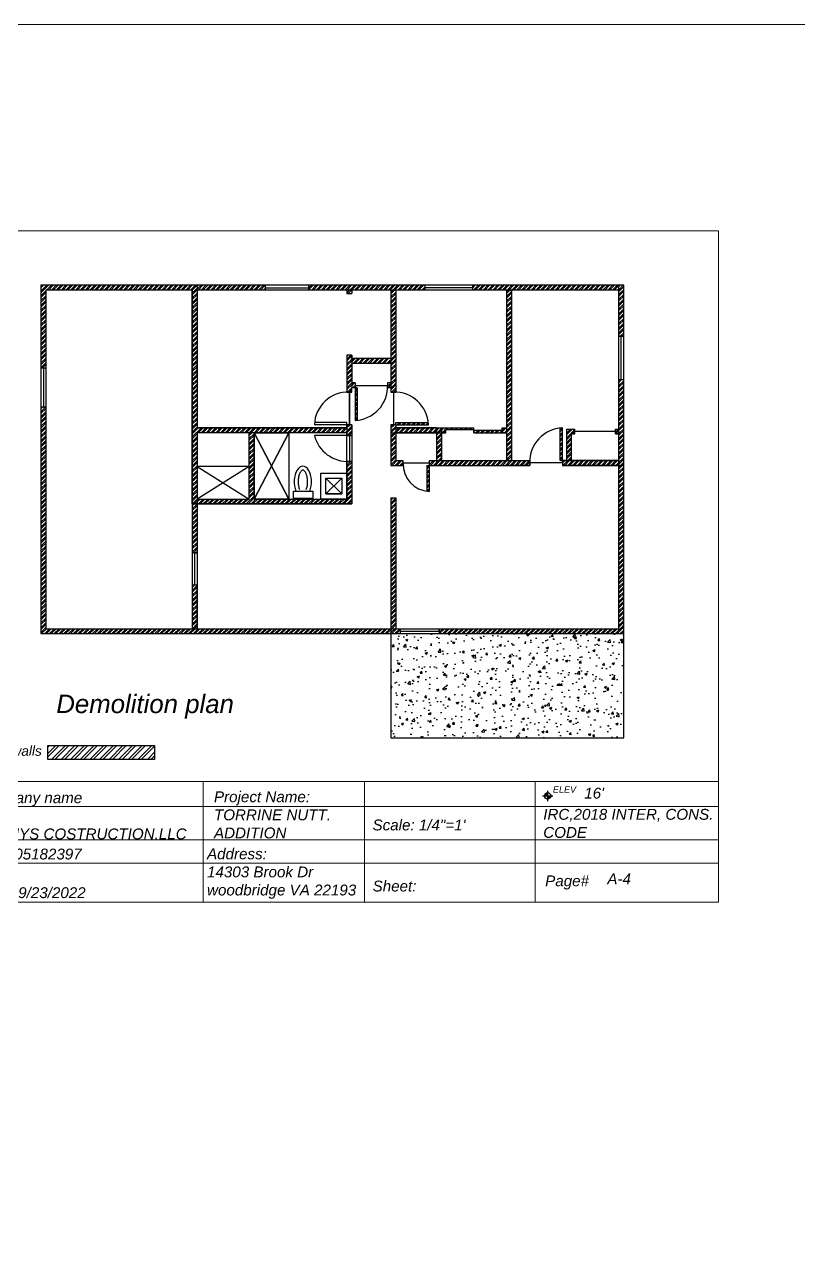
# Model space of a CAD drawing. Header units: inches. Extents: x 173 to 6056, y 183 to 2455.
# Drawn here: x 3331 to 4043, y 1319 to 2455 of the extents above; entities that cross this region are included whole.
import ezdxf

# ---------------------------------------------------------------- set-up
doc = ezdxf.new("R2010")
doc.units = ezdxf.units.IN
doc.header["$MEASUREMENT"] = 0
for name, color, linetype in [('Demolition', 1, 'Continuous'), ('existing floor layout', 7, 'Continuous'), ('Insulation', 7, 'Continuous'), ('New floor plan', 252, 'Continuous'), ('Right side elevation', 7, 'Continuous')]:
    doc.layers.add(name, color=color, linetype=linetype)
doc.styles.get("Standard").update_dxf_attribs({"font": 'ariali.ttf', "height": 10})
pattern_1 = [(45, (2878.6263, 1462.4435), (-2.209709, 2.209709), []), (45, (2878.6263, 1464.006), (-2.209709, 2.209709), [])]
pattern_2 = [(45, (1501.2713, -3058.0328), (-2.2097087, 2.2097087), []), (45, (1501.2713, -3056.4703), (-2.2097087, 2.2097087), [])]

# ---------------------------------------------------------------- blocks, each defined once
blk = doc.blocks.new('Elevation Symbol - Imperial')
at = {"color": 0}
for p, q in [((0, 0), (0.2, 0)), ((0.1, -0.1), (0.1, 0.1))]:
    blk.add_line(p, q, dxfattribs=at)
at = {"color": 0, "const_width": 0.0625}
for points in [[(0.1, 0.03125, 0.41421356), (0.06875, 0, 1)], [(0.1, -0.03125, 0.41421356), (0.13125, 0, 1)]]:
    blk.add_lwpolyline(points, format="xyb", dxfattribs=at)
at = {"color": 0}
blk.add_circle((0.1, 0), 0.0625, dxfattribs=at)
blk.add_attdef('ELEVATION', (0.2, 0.0625), '', height=0.125, dxfattribs=at)
blk = doc.blocks.new('*U105')
at = {"layer": 'Insulation', "linetype": 'Continuous', "lineweight": 0, "ltscale": 0.2}
for p, q in [((-475.1, -374.7), (-475.1, -485.9)), ((-326.3, -374.7), (-326.3, -485.9)), ((-168.9, -374.7), (-168.9, -485.9)), ((-704.6, -397.8), (0, -397.8)), ((-704.6, -428.3), (0, -428.3)), ((-704.6, -450), (0, -450))]:
    blk.add_line(p, q, dxfattribs=at)
for points in [[(-704.6, 132.9), (0, 132.9), (0, -374.7), (-704.6, -374.7)], [(-704.6, -374.7), (0, -374.7), (0, -485.9), (-704.6, -485.9)]]:
    blk.add_lwpolyline(points, close=True, dxfattribs=at)
at = {"layer": 'Insulation', "linetype": 'Continuous', "lineweight": 0, "ltscale": 0.2, "xscale": 48, "yscale": 48, "zscale": 48}
blk.add_blockref('Elevation Symbol - Imperial', (-162.3, -388), dxfattribs=at).add_auto_attribs({'ELEVATION': 'ELEV'})
at = {"linetype": 'Continuous', "lineweight": 0, "ltscale": 0.08, "char_height": 10, "attachment_point": 1}
for s, width, insert in [('IRC,2018 INTER, CONS. CODE', 161.562, (-161.6, -399.9)), ('VA.2705182397', 17.494, (-687.1, -436.5))]:
    blk.add_mtext_dynamic_manual_height_columns(s, width=width, gutter_width=50, heights=[0], dxfattribs=dict(at, insert=insert))
at = {"layer": 'Insulation', "linetype": 'Continuous', "lineweight": 0, "ltscale": 0.2, "char_height": 10, "attachment_point": 1}
for s, insert in [('Company name \\P\\PADONYS COSTRUCTION.LLC', (-685, -384.6)), ("16'", (-123.8, -380.4)), ('Sheet:', (-318.8, -466)), ('Page#', (-159.8, -461.2))]:
    blk.add_mtext(s, dxfattribs=dict(at, insert=insert))
for s, width, gutter_width, insert in [('Project Name:\\PTORRINE NUTT.  \\PADDITION ', 129.423, 20, (-465, -383.7)), ('Scale: 1/4"=1\'', 133.022, 50, (-318.9, -409.7)), ('Address:\\P14303 Brook Dr\\Pwoodbridge VA 22193', 143.463, 50, (-471.4, -436.3))]:
    blk.add_mtext_dynamic_manual_height_columns(s, width=width, gutter_width=gutter_width, heights=[0], dxfattribs=dict(at, insert=insert))
at = {"layer": 'Insulation', "linetype": 'Continuous', "lineweight": 0, "ltscale": 0.2, "insert": (-694.3, -472.1), "char_height": 10, "width": 141.209, "attachment_point": 1}
blk.add_mtext('Date:  09/23/2022', dxfattribs=at)

msp = doc.modelspace()

# ---------------------------------------------------------------- hatches: boundary and pattern name
at = {"linetype": 'Continuous', "lineweight": 0, "ltscale": 0.08}
h = msp.add_hatch(dxfattribs=at)
h.set_pattern_fill('STEEL', scale=25, angle=1080)
h.set_pattern_definition(pattern_2)
h.paths.add_polyline_path([(3668, 1898.15), (3350, 1898.15), (3350, 2102.15), (3345.5, 2102.15), (3345.5, 1893.65), (3668, 1893.65)])
h = msp.add_hatch(dxfattribs=at)
h.set_pattern_fill('STEEL', color=1, scale=25, angle=1080)
h.set_pattern_definition(pattern_2)
h.paths.add_polyline_path([(3834.5, 2077.65), (3837.5, 2077.65), (3837.5, 2082.15), (3830, 2082.15), (3830, 2053.15), (3834.5, 2053.15)])
h.paths.add_polyline_path([(3878, 2082.15), (3875, 2082.15), (3875, 2077.65), (3878, 2077.65)])
h = msp.add_hatch(dxfattribs=at)
h.set_pattern_fill('STEEL', scale=25, angle=1080)
h.set_pattern_definition(pattern_2)
h.paths.add_polyline_path([(3672.5, 2018.65), (3668, 2018.65), (3668, 1898.15), (3672.5, 1898.15)])
at = {"layer": 'Demolition'}
h = msp.add_hatch(dxfattribs=at)
h.set_pattern_fill('STEEL', color=256, scale=25, angle=1080)
h.set_pattern_definition(pattern_2)
h.paths.add_polyline_path([(3552.5, 2214.65), (3489.5, 2214.65), (3489.5, 2210.15), (3552.5, 2210.15)])
h = msp.add_hatch(dxfattribs=at)
h.set_pattern_fill('STEEL', color=256, scale=25, angle=1080)
h.set_pattern_definition(pattern_2)
h.paths.add_polyline_path([(3699.5, 2214.65), (3592.5, 2214.65), (3592.5, 2210.15), (3699.5, 2210.15)])
h.paths.add_polyline_path([(3672.5, 2210.15), (3668, 2210.15), (3668, 2116.15), (3672.5, 2116.15)])
h.paths.add_polyline_path([(3668, 2147.15), (3632, 2147.15), (3632, 2142.65), (3668, 2142.65)])
h.paths.add_polyline_path([(3672.5, 2086.15), (3668, 2086.15), (3668, 2078.65), (3672.5, 2078.65), (3672.5, 2083.15)])
h.paths.add_polyline_path([(3672.5, 2078.65), (3668, 2078.65), (3668, 2048.65), (3679.25, 2048.65, -0.02237685), (3679.25, 2050.9), (3679.25, 2053.15), (3672.5, 2053.15)])
h.paths.add_polyline_path([(3710, 2083.15), (3672.5, 2083.15), (3672.5, 2078.65), (3710, 2078.65)])
h.paths.add_polyline_path([(3718.5, 2083.15), (3710, 2083.15), (3710, 2078.65), (3718.5, 2078.65)])
h.paths.add_polyline_path([(3714.5, 2078.65), (3710, 2078.65), (3710, 2053.15), (3714.5, 2053.15)])
h.paths.add_polyline_path([(3710, 2053.15), (3703.25, 2053.15), (3703.25, 2048.65), (3710, 2048.65)])
h.paths.add_polyline_path([(3703.25, 2048.65), (3701.25, 2048.65), (3701.25, 2024.82, 0.01995999), (3703.25, 2024.65)])
h.paths.add_polyline_path([(3770.5, 2080.9), (3744.5, 2080.9), (3744.5, 2078.65), (3770.5, 2078.65)])
h.paths.add_polyline_path([(3744.5, 2083.15), (3718.5, 2083.15), (3718.5, 2081.4), (3744.5, 2081.4)])
h.paths.add_polyline_path([(3774.5, 2083.15), (3770.5, 2083.15), (3770.5, 2078.65), (3774.5, 2078.65)])
h.paths.add_polyline_path([(3779, 2210.15), (3774.5, 2210.15), (3774.5, 2053.15), (3779, 2053.15)])
h.paths.add_polyline_path([(3632, 2210.15), (3627.5, 2210.15), (3627.5, 2207.15), (3632, 2207.15)])
h = msp.add_hatch(dxfattribs=at)
h.set_pattern_fill('STEEL', color=1, scale=25, angle=1080)
h.set_pattern_definition(pattern_1)
h.paths.add_polyline_path([(3878, 2210.15), (3878, 2214.65), (3743.5, 2214.65), (3743.5, 2210.15)])
h = msp.add_hatch(dxfattribs=at)
h.set_pattern_fill('STEEL', color=256, scale=25, angle=1080)
h.set_pattern_definition(pattern_2)
h.paths.add_polyline_path([(3668, 2124.65), (3665, 2124.65), (3665, 2120.15), (3668, 2120.15)])
h.paths.add_polyline_path([(3635, 2124.65), (3632, 2124.65), (3632, 2120.15), (3635, 2120.15)])
h = msp.add_hatch(dxfattribs=at)
h.set_pattern_fill('STEEL', color=256, scale=25, angle=1080)
h.set_pattern_definition(pattern_2)
h.paths.add_polyline_path([(3637, 2120.15), (3635, 2120.15), (3635, 2090.15, 0.01609548), (3637, 2090.287)])
h.paths.add_polyline_path([(3702.363, 2088.15), (3672.5, 2088.15), (3672.5, 2086.15), (3702.5, 2086.15, 0.01609548)])
h = msp.add_hatch(dxfattribs=at)
h.set_pattern_fill('STEEL', color=256, scale=25, angle=1080)
h.set_pattern_definition(pattern_2)
h.paths.add_polyline_path([(3826, 2083.15, 0.01609548), (3824, 2083.013), (3824, 2053.15), (3826, 2053.15)])
h = msp.add_hatch(dxfattribs=at)
h.set_pattern_fill('STEEL', color=256, scale=50, angle=1080)
h.set_pattern_definition([(45, (1501.271, -3058.033), (-4.4194174, 4.4194174), []), (45, (1501.271, -3054.908), (-4.4194174, 4.4194174), [])])
h.paths.add_polyline_path([(3351.825, 1790.537), (3351.825, 1777.722), (3450.105, 1777.722), (3450.105, 1790.537)])
at = {"layer": 'existing floor layout'}
h = msp.add_hatch(dxfattribs=at)
h.set_pattern_fill('STEEL', color=256, scale=25, angle=1080)
h.set_pattern_definition(pattern_1)
h.paths.add_polyline_path([(3350, 2210.15), (3485, 2210.15), (3485, 2083.15), (3485, 2078.65), (3485, 2013.15), (3489.5, 2013.15), (3489.5, 2078.65), (3627.5, 2078.65), (3627.5, 2083.15), (3489.5, 2083.15), (3489.5, 2214.65), (3345.5, 2214.65), (3345.5, 2138.15), (3350, 2138.15)])
h = msp.add_hatch(dxfattribs=at)
h.set_pattern_fill('STEEL', color=256, scale=25, angle=1080)
h.set_pattern_definition(pattern_2)
h.paths.add_polyline_path([(3878, 2082.15), (3878, 1898.15), (3712.5, 1898.15), (3712.5, 1893.65), (3882.5, 1893.65), (3882.5, 2127.65), (3878, 2127.65)])
h.paths.add_polyline_path([(3878, 2048.65), (3878, 2053.15), (3826, 2053.15), (3826, 2048.65)], flags=17)
h.paths.add_polyline_path([(3875, 2077.65), (3878, 2077.65), (3878, 2082.15), (3875, 2082.15)], flags=17)
h.paths.add_polyline_path([(3796, 2048.65), (3796, 2050.9, -0.01806639), (3796, 2053.15), (3774.5, 2053.15), (3746, 2053.15), (3710, 2053.15), (3710, 2048.65), (3774.5, 2048.65)])
h.paths.add_polyline_path([(3603.393, 2017.65), (3542, 2017.65), (3542, 2078.65), (3537.5, 2078.65), (3537.5, 2017.65), (3489.5, 2017.65), (3489.5, 2013.15), (3632, 2013.15), (3632, 2052.15), (3627.5, 2052.15), (3627.5, 2017.65)])
h.paths.add_polyline_path([(3676.5, 1893.65), (3676.5, 1898.15), (3672.5, 1898.15), (3668, 1898.15), (3668, 1893.65)])
h.paths.add_polyline_path([(3882.5, 2214.65), (3878, 2214.65), (3878, 2210.15), (3878, 2167.65), (3882.5, 2167.65)])
h = msp.add_hatch(dxfattribs=at)
h.set_pattern_fill('STEEL', color=256, scale=25, angle=1080)
h.set_pattern_definition(pattern_1)
h.paths.add_polyline_path([(3632, 2150.15), (3627.5, 2150.15), (3627.5, 2116.15), (3631.989, 2116.15), (3632, 2120.15)])
h.paths.add_polyline_path([(3631.989, 2086.15), (3627.5, 2086.15), (3627.5, 2076.15), (3631.989, 2076.15)])
h = msp.add_hatch(dxfattribs=at)
h.set_pattern_fill('STEEL', color=256, scale=25, angle=1080)
h.set_pattern_definition(pattern_1)
h.paths.add_polyline_path([(3489.5, 2013.15), (3485, 2013.15), (3485, 1968.15), (3489.5, 1968.15)])
h.paths.add_polyline_path([(3489.5, 1938.15), (3485, 1938.15), (3485, 1898.15), (3489.5, 1898.15)])
h = msp.add_hatch(dxfattribs=at)
h.set_pattern_fill('AR-CONC', color=256, scale=3, angle=1080)
h.set_pattern_definition([(50, (2878.626, 1462.443), (21.5178, -1.88256), [2.25, -24.75]), (355, (2878.626, 1462.443), (-4.16254, 22.56576), [1.8, -19.8]), (100.4514, (2880.42, 1462.287), (17.35527, 20.6832), [1.9122, -21.03426]), (46.1842, (2878.626, 1468.443), (32.01724, -4.9656), [3.375, -37.125]), (96.6356, (2881.294, 1468.03), (28.0399, 29.2236), [2.8683, -31.5514]), (351.184, (2878.626, 1468.443), (28.0399, 29.2236), [2.7, -29.7]), (21, (2881.626, 1466.943), (17.9072, -12.07857), [2.25, -24.75]), (326, (2881.626, 1466.943), (7.29946, 21.7545), [1.8, -19.8]), (71.4514, (2883.119, 1465.937), (25.20667, 9.67593), [1.9122, -21.03426]), (37.5, (2878.626, 1462.4435), (0.364796, 9.986816), [0, -19.56, 0, -20.1, 0, -19.875]), (7.5, (2878.626, 1462.443), (7.89209, 11.83235), [0, -11.46, 0, -19.11, 0, -7.575]), (327.5, (2871.936, 1462.4435), (16.014673, -0.676646), [0, -7.5, 0, -23.4, 0, -31.05]), (317.5, (2868.936, 1462.443), (17.49559, 3.00315), [0, -9.75, 0, -15.54, 0, -22.05])])
h.paths.add_polyline_path([(3668, 1893.65), (3668, 1797.65), (3882.5, 1797.65), (3882.5, 1893.65)])

# ---------------------------------------------------------------- linework, layer by layer
at = {"linetype": 'Continuous', "lineweight": 0, "ltscale": 0.08}
msp.add_lwpolyline([(172.856, 2454.82), (6055.515, 2454.82), (6055.515, 182.679), (172.856, 182.679)], close=True, dxfattribs=at)
at = {"layer": 'Demolition'}
for p, q in [((3878, 2214.65), (3489.5, 2214.65)), ((3878, 2210.15), (3489.5, 2210.15)), ((3552.5, 2210.15), (3552.5, 2214.65)), ((3552.5, 2212.4), (3592.5, 2212.4)), ((3592.5, 2210.15), (3592.5, 2214.65)), ((3627.5, 2210.15), (3627.5, 2207.15)), ((3627.5, 2210.15), (3627.5, 2207.15)), ((3627.5, 2207.15), (3632, 2207.15)), ((3632, 2210.15), (3632, 2207.15)), ((3699.5, 2210.15), (3699.5, 2214.65)), ((3743.5, 2212.4), (3699.5, 2212.4)), ((3743.5, 2210.15), (3743.5, 2214.65)), ((3774.5, 2210.154), (3774.5, 2053.15)), ((3774.5, 2210.154), (3779, 2210.154)), ((3779, 2210.15), (3779, 2053.15)), ((3878, 2210.15), (3878, 2214.65)), ((3668, 2147.15), (3632, 2147.15)), ((3668, 2142.65), (3632, 2142.65)), ((3668, 2142.65), (3668, 2124.65)), ((3635, 2124.65), (3632, 2124.65)), ((3632, 2124.65), (3635, 2124.65)), ((3635, 2124.65), (3635, 2120.15)), ((3635, 2124.65), (3635, 2122.4)), ((3668, 2124.65), (3665, 2124.65)), ((3668, 2124.65), (3665, 2124.65)), ((3665, 2124.65), (3665, 2120.15)), ((3635, 2120.15), (3632, 2120.15)), ((3635, 2122.4), (3665, 2122.4)), ((3635, 2120.15), (3635, 2090.15)), ((3637, 2120.15), (3635, 2120.15)), ((3637, 2120.15), (3637, 2090.15)), ((3668, 2120.15), (3665, 2120.15)), ((3668, 2120.15), (3668, 2116.15)), ((3668, 2116.15), (3672.5, 2116.15)), ((3670.25, 2116.15), (3670.25, 2086.15)), ((3672.5, 2086.15), (3668, 2086.15)), ((3672.5, 2088.15), (3702.5, 2088.15)), ((3672.5, 2086.15), (3672.5, 2088.15)), ((3672.5, 2086.15), (3702.5, 2086.15)), ((3710, 2083.15), (3672.5, 2083.15)), ((3710, 2083.15), (3710, 2048.65)), ((3710, 2083.15), (3744.5, 2083.15)), ((3718.5, 2078.65), (3718.5, 2083.15)), ((3744.5, 2081.4), (3718.5, 2081.4)), ((3744.5, 2078.65), (3744.5, 2083.15)), ((3770.5, 2080.9), (3744.5, 2080.9)), ((3744.5, 2080.9), (3744.5, 2078.65)), ((3770.5, 2083.15), (3774.5, 2083.15)), ((3770.5, 2078.65), (3770.5, 2083.15)), ((3774.5, 2083.15), (3774.5, 2078.65)), ((3824, 2053.15), (3824, 2083.15)), ((3826, 2053.15), (3826, 2083.15)), ((3830, 2053.15), (3830, 2082.15)), ((3830, 2082.15), (3837.5, 2082.15)), ((3837.5, 2077.65), (3837.5, 2082.15)), ((3875, 2079.9), (3837.5, 2079.9)), ((3875, 2082.15), (3878, 2082.15)), ((3875, 2077.65), (3875, 2082.15)), ((3710, 2078.65), (3672.5, 2078.65)), ((3710, 2078.65), (3710, 2053.15)), ((3714.5, 2078.65), (3714.5, 2053.15)), ((3714.5, 2078.65), (3714.5, 2053.15)), ((3714.5, 2078.65), (3718.5, 2078.65)), ((3774.5, 2078.65), (3770.5, 2078.65)), ((3834.5, 2053.15), (3834.5, 2077.65)), ((3834.5, 2077.65), (3837.5, 2077.65)), ((3878, 2077.65), (3875, 2077.65)), ((3679.25, 2050.9), (3679.25, 2053.15)), ((3679.25, 2050.9), (3703.25, 2050.9)), ((3701.25, 2048.65), (3701.25, 2024.65)), ((3703.25, 2053.15), (3703.25, 2048.65)), ((3703.25, 2048.65), (3703.25, 2024.65)), ((3796, 2053.15), (3796, 2048.65)), ((3826, 2050.9), (3796, 2050.9)), ((3826, 2053.15), (3824, 2053.15))]:
    msp.add_line(p, q, dxfattribs=at)
for points in [[(3668, 2210.15), (3668, 2116.15)], [(3672.5, 2210.15), (3672.5, 2116.15)], [(3668, 2086.15), (3668, 2078.65), (3718.5, 2078.65)], [(3672.5, 2086.15), (3672.5, 2083.15), (3744.5, 2083.15)], [(3672.5, 2083.15), (3672.5, 2053.15), (3679.25, 2053.15)], [(3770.5, 2083.15), (3774.5, 2083.15)], [(3668, 2078.65), (3668, 2048.65), (3679.25, 2048.65)], [(3744.5, 2078.65), (3774.5, 2078.65)], [(3701.25, 2048.65), (3710, 2048.65)], [(3703.25, 2053.15), (3710, 2053.15)]]:
    msp.add_lwpolyline(points, dxfattribs=at)
for centre, radius, start, end in [((3633.875, 2121.275), 31.145, 272.070031, 2.070031), ((3671.375, 2085.025), 31.145, 2.070031, 92.070031), ((3827.125, 2052.025), 31.145, 92.070031, 182.070031), ((3704.375, 2049.775), 25.15, 177.43623, 267.43623)]:
    msp.add_arc(centre, radius, start, end, dxfattribs=at)
at = {"layer": 'existing floor layout'}
for p, q in [((3345.5, 2214.65), (3345.5, 1893.65)), ((3489.5, 2214.65), (3345.5, 2214.65)), ((3350, 2210.15), (3350, 1898.15)), ((3485, 2210.15), (3350, 2210.15)), ((3350, 2210.15), (3350, 2138.15)), ((3485, 2210.15), (3485, 2083.15)), ((3485, 2013.15), (3485, 2210.15)), ((3489.5, 2214.65), (3489.5, 2083.15)), ((3489.5, 2210.15), (3489.5, 2083.15)), ((3882.5, 2214.65), (3878, 2214.65)), ((3878, 1898.15), (3878, 2210.15)), ((3882.5, 1893.65), (3882.5, 2214.65)), ((3882.5, 2048.65), (3882.5, 2206.65)), ((3878, 2053.15), (3878, 2202.15)), ((3880.25, 2167.65), (3878, 2167.65)), ((3878, 2167.65), (3882.5, 2167.65)), ((3880.25, 2127.65), (3880.25, 2167.65)), ((3627.5, 2150.15), (3627.5, 2116.15)), ((3632, 2150.15), (3627.5, 2150.15)), ((3632, 2150.15), (3632, 2120.15)), ((3632, 2147.15), (3632, 2150.15)), ((3350, 2138.15), (3345.5, 2138.15)), ((3347.75, 2138.15), (3347.75, 2102.15)), ((3489.5, 2129.672), (3489.5, 2146.65)), ((3878, 2082.15), (3878, 2127.65)), ((3878, 2127.65), (3882.5, 2127.65)), ((3627.489, 2116.15), (3631.989, 2116.15)), ((3629.739, 2116.15), (3629.739, 2086.15)), ((3629.745, 2086.15), (3629.739, 2116.15)), ((3631.989, 2116.15), (3632, 2120.15)), ((3350, 2102.15), (3345.5, 2102.15)), ((3347.75, 2102.15), (3350, 2102.15)), ((3485, 2083.15), (3485, 2078.65)), ((3627.5, 2083.15), (3489.5, 2083.15)), ((3489.5, 2083.15), (3627.5, 2083.15)), ((3627.489, 2088.15), (3597.489, 2088.15)), ((3627.489, 2086.15), (3597.489, 2086.15)), ((3627.489, 2086.15), (3627.489, 2088.15)), ((3631.989, 2086.15), (3627.489, 2086.15)), ((3627.492, 2083.15), (3627.489, 2086.15)), ((3627.489, 2086.15), (3631.989, 2086.15)), ((3627.5, 2086.15), (3627.5, 2076.15)), ((3629.739, 2086.15), (3631.989, 2086.15)), ((3631.989, 2086.15), (3631.989, 2076.15)), ((3631.989, 2086.15), (3631.989, 2083.15)), ((3631.989, 2086.15), (3631.989, 2076.15)), ((3485, 2078.65), (3485, 1898.15)), ((3627.5, 2078.65), (3489.5, 2078.65)), ((3489.5, 2078.65), (3489.5, 1898.15)), ((3489.5, 2078.65), (3489.5, 2017.65)), ((3537.5, 2078.65), (3489.5, 2078.65)), ((3537.5, 2017.65), (3537.5, 2078.65)), ((3537.5, 2017.65), (3537.5, 2078.65)), ((3542, 2017.65), (3542, 2078.65)), ((3627.5, 2078.65), (3542, 2078.65)), ((3542, 2078.65), (3542, 2017.65)), ((3542, 2017.65), (3574, 2078.65)), ((3574, 2078.65), (3542, 2078.65)), ((3542, 2078.65), (3574, 2017.65)), ((3574, 2078.65), (3574, 2017.65)), ((3627.5, 2076.15), (3597.5, 2076.15)), ((3627.5, 2076.15), (3627.497, 2078.65)), ((3631.989, 2076.15), (3627.5, 2076.15)), ((3627.5, 2052.15), (3627.5, 2076.15)), ((3627.5, 2076.15), (3631.989, 2076.15)), ((3629.744, 2076.15), (3629.744, 2052.15)), ((3629.744, 2076.15), (3629.75, 2052.15)), ((3631.989, 2076.15), (3632, 2052.15)), ((3834.5, 2077.65), (3837.5, 2077.65)), ((3875, 2077.65), (3878, 2077.65)), ((3537.5, 2047.65), (3489.5, 2047.65)), ((3489.5, 2047.65), (3537.5, 2017.65)), ((3537.5, 2047.65), (3489.5, 2017.65)), ((3537.5, 2017.65), (3537.5, 2047.65)), ((3537.5, 2017.65), (3537.5, 2047.65)), ((3627.5, 2052.15), (3627.5, 2017.65)), ((3632, 2052.15), (3627.5, 2052.15)), ((3632, 2052.15), (3627.5, 2052.15)), ((3627.5, 2017.65), (3627.5, 2052.15)), ((3629.744, 2052.15), (3632, 2052.15)), ((3632, 2052.15), (3632, 2013.15)), ((3632, 2052.15), (3632, 2013.15)), ((3632, 2052.15), (3632, 2013.15)), ((3710, 2053.15), (3746, 2053.15)), ((3710, 2053.15), (3710, 2048.65)), ((3710, 2048.65), (3774.5, 2048.65)), ((3714.5, 2053.15), (3741.5, 2053.15)), ((3714.5, 2048.65), (3796, 2048.65)), ((3746, 2053.15), (3774.5, 2053.15)), ((3746, 2053.15), (3774.5, 2053.15)), ((3774.5, 2053.15), (3796, 2053.15)), ((3774.5, 2048.65), (3796, 2048.65)), ((3796, 2048.65), (3774.5, 2048.65)), ((3779, 2053.15), (3796, 2053.15)), ((3796, 2048.65), (3796, 2053.15)), ((3796, 2050.9), (3796, 2048.65)), ((3824, 2053.15), (3878, 2053.15)), ((3878, 2053.15), (3826, 2053.15)), ((3826, 2053.15), (3826, 2048.65)), ((3826, 2048.65), (3882.5, 2048.65)), ((3878, 2048.65), (3826, 2048.65)), ((3878, 2053.15), (3830, 2053.15)), ((3878, 2053.15), (3878, 2048.65)), ((3622.855, 2036.899), (3608.038, 2022.295)), ((3622.855, 2022.295), (3608.038, 2036.899)), ((3608.038, 2022.295), (3622.855, 2022.295)), ((3485, 2013.15), (3632, 2013.15)), ((3632, 2013.15), (3485, 2013.15)), ((3489.5, 2017.65), (3537.5, 2017.65)), ((3489.5, 2017.65), (3537.5, 2017.65)), ((3542, 2017.65), (3627.5, 2017.65)), ((3542, 2017.65), (3627.5, 2017.65)), ((3574, 2017.65), (3542, 2017.65)), ((3668, 2018.65), (3668, 1893.65)), ((3668, 2018.65), (3672.5, 2018.65)), ((3672.5, 2018.65), (3672.5, 1898.15)), ((3489.5, 1968.15), (3485, 1968.15)), ((3487.25, 1938.15), (3487.25, 1968.15)), ((3487.25, 1968.15), (3489.5, 1968.15)), ((3489.5, 1938.15), (3485, 1938.15)), ((3489.5, 1898.15), (3489.5, 1938.15)), ((3350, 1898.15), (3878, 1898.15)), ((3672.5, 1898.15), (3676.5, 1898.15)), ((3676.5, 1898.15), (3676.5, 1893.65)), ((3712.5, 1895.9), (3712.5, 1898.15)), ((3712.5, 1898.15), (3712.5, 1893.65)), ((3345.5, 1893.65), (3882.5, 1893.65)), ((3668, 1893.65), (3668, 1797.65)), ((3676.5, 1895.9), (3712.5, 1895.9)), ((3882.5, 1797.65), (3882.5, 1893.65)), ((3668, 1797.65), (3882.5, 1797.65))]:
    msp.add_line(p, q, dxfattribs=at)
for points in [[(3824, 2053.15), (3878, 2053.15)], [(3826, 2048.65), (3878, 2048.65)]]:
    msp.add_lwpolyline(points, dxfattribs=at)
for points in [[(3627.5, 2017.65), (3603.393, 2017.65), (3603.393, 2041.543), (3627.5, 2041.543)], [(3622.855, 2022.295), (3608.038, 2022.295), (3608.038, 2036.899), (3622.855, 2036.899)], [(3578.19, 2025.018), (3596.02, 2025.018), (3596.02, 2018.217), (3578.19, 2018.217)]]:
    msp.add_lwpolyline(points, close=True, dxfattribs=at)
for centre, radius, start, end in [((3628.614, 2085.025), 31.145, 87.929969, 177.929969), ((3628.625, 2084.306), 32.176, 194.684083, 272.0037)]:
    msp.add_arc(centre, radius, start, end, dxfattribs=at)
msp.add_ellipse((3586.881, 2033.575), major_axis=(0, -14.315), ratio=0.55377859, start_param=0.93011573, end_param=5.35306958, dxfattribs=at)
msp.add_open_spline([(3589.976, 2026.364), (3590.218, 2026.951), (3590.436, 2027.6), (3590.938, 2029.493), (3591.153, 2030.826), (3591.323, 2033.563), (3591.279, 2034.966), (3590.944, 2037.636), (3590.652, 2038.901), (3589.964, 2040.892), (3589.599, 2041.673), (3588.835, 2042.936), (3588.438, 2043.415), (3587.846, 2043.958), (3587.628, 2044.106), (3587.275, 2044.29), (3587.141, 2044.33), (3586.923, 2044.367), (3586.836, 2044.367), (3586.618, 2044.329), (3586.483, 2044.288), (3586.128, 2044.101), (3585.909, 2043.952), (3585.422, 2043.503), (3585.155, 2043.202), (3584.619, 2042.449), (3584.35, 2041.997), (3583.697, 2040.654), (3583.34, 2039.663), (3582.799, 2037.476), (3582.613, 2036.281), (3582.45, 2033.83), (3582.471, 2032.575), (3582.715, 2030.153), (3582.938, 2028.987), (3583.403, 2027.377), (3583.587, 2026.849), (3583.787, 2026.364)], degree=3, knots=[0.93011573, 0.93011573, 0.93011573, 0.93011573, 1.12393094, 1.12393094, 1.45887292, 1.45887292, 1.7938149, 1.7938149, 2.12875688, 2.12875688, 2.39991561, 2.39991561, 2.67107434, 2.67107434, 2.85972212, 2.85972212, 3.0483699, 3.0483699, 3.23701768, 3.23701768, 3.42566546, 3.42566546, 3.61431325, 3.61431325, 3.80296103, 3.80296103, 3.99160881, 3.99160881, 4.29191609, 4.29191609, 4.59222336, 4.59222336, 4.89253064, 4.89253064, 5.19283791, 5.19283791, 5.35306958, 5.35306958, 5.35306958, 5.35306958], dxfattribs=at)
at = {"layer": 'New floor plan'}
for p, q in [((3631.997, 2210.15), (3631.997, 2210.15)), ((3877.878, 2110.672), (3877.878, 2127.65)), ((3627.489, 2116.15), (3631.989, 2116.15)), ((3631.989, 2116.15), (3627.5, 2116.15)), ((3627.489, 2086.15), (3597.489, 2086.15)), ((3631.989, 2086.15), (3627.489, 2086.15)), ((3631.989, 2086.15), (3627.5, 2086.15)), ((3714.5, 2080.9), (3714.5, 2062.9)), ((3542, 2078.65), (3542, 2017.65)), ((3542, 2078.65), (3574, 2078.65)), ((3574, 2078.65), (3542, 2017.65)), ((3574, 2017.65), (3542, 2078.65)), ((3574, 2078.65), (3574, 2017.65)), ((3631.989, 2076.15), (3627.5, 2076.15)), ((3714.5, 2057.172), (3710, 2057.172)), ((3714.5, 2053.15), (3714.5, 2057.15)), ((3629.75, 2052.15), (3632, 2052.15)), ((3779, 2053.15), (3796, 2053.15)), ((3824, 2053.15), (3878, 2053.15)), ((3542, 2017.65), (3574, 2017.65))]:
    msp.add_line(p, q, dxfattribs=at)
msp.add_arc((3628.622, 2085.016), 31.154, 87.935707, 177.9143, dxfattribs=at)
at = {"layer": 'Right side elevation'}
msp.add_lwpolyline([(3351.825, 1790.537), (3450.105, 1790.537), (3450.105, 1777.722), (3351.825, 1777.722)], close=True, dxfattribs=at)

# ---------------------------------------------------------------- block references
at = {"linetype": 'Continuous', "lineweight": 0, "ltscale": 0.2}
msp.add_blockref('*U105', (3969.961, 2131.935), dxfattribs=at)

# ---------------------------------------------------------------- texts
at = {"linetype": 'Continuous', "lineweight": 0, "ltscale": 0.08, "insert": (3867.442, 1672.555), "char_height": 10, "attachment_point": 1}
msp.add_mtext_dynamic_manual_height_columns('A-4', width=13.48772, gutter_width=50, heights=[0], dxfattribs=at)
at = {"layer": 'existing floor layout', "attachment_point": 1}
for s, width, insert, char_height in [('Demolition plan ', 208.34412, (3359.641, 1837.347), 17), ('Demo walls ', 105.01856, (3281.321, 1790), 9)]:
    msp.add_mtext_dynamic_manual_height_columns(s, width=width, gutter_width=8, heights=[0], dxfattribs=dict(at, insert=insert, char_height=char_height))

doc.saveas('drawing.dxf')
